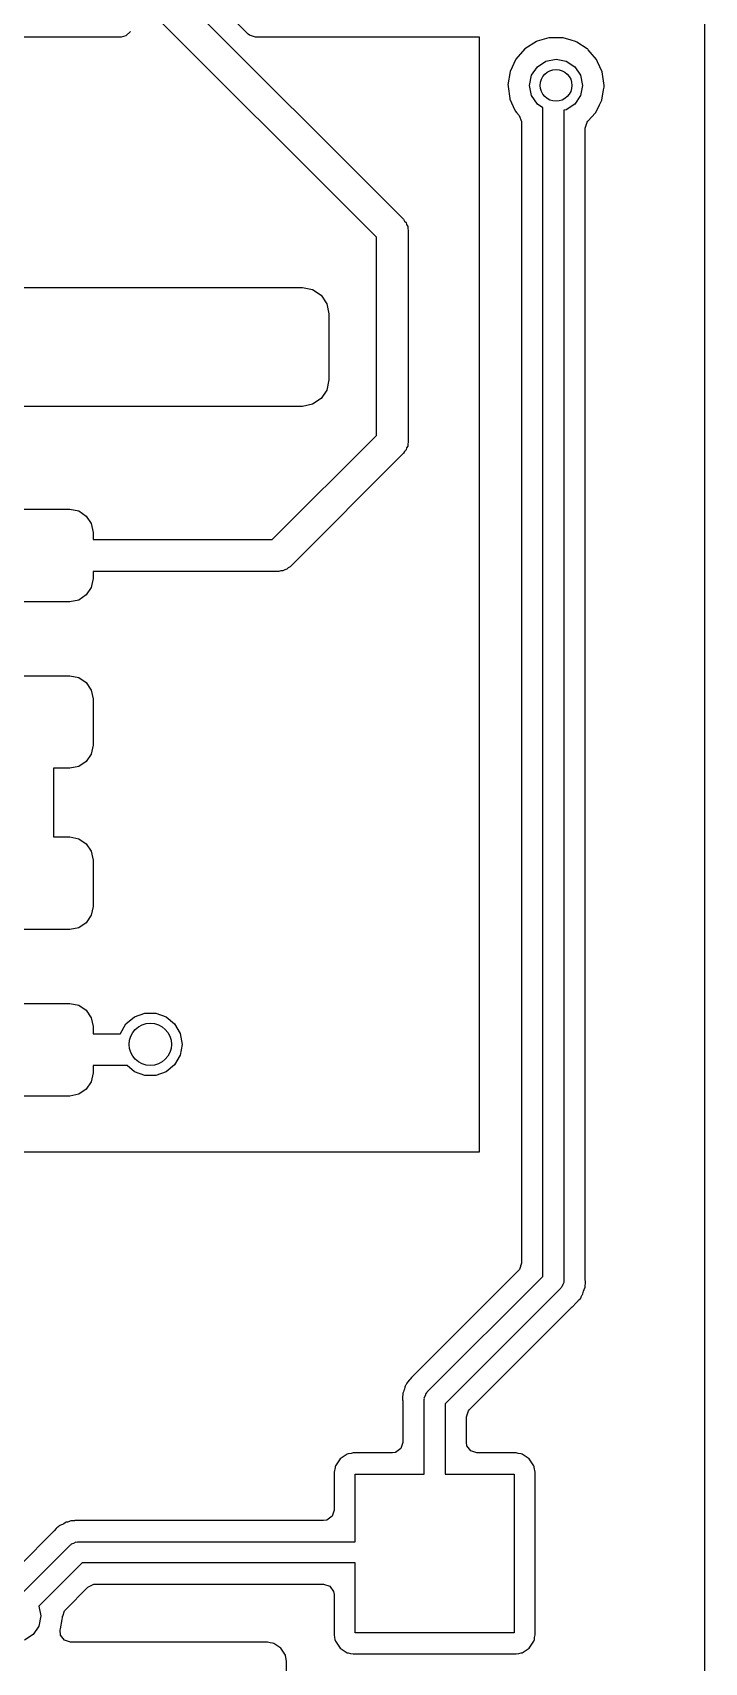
# Model space of a CAD drawing. Extents: x 0.04 to 2.01, y 0.04 to 5.04.
# Drawn here: x 1.76 to 2.01, y 2.589 to 3.196 of the extents above; entities that cross this region are included whole.
import ezdxf

# ---------------------------------------------------------------- set-up
doc = ezdxf.new("R2010")
doc.units = 0
doc.header["$MEASUREMENT"] = 0
doc.layers.add('BLACK', color=7, linetype='CONTINUOUS')

msp = doc.modelspace()

# ---------------------------------------------------------------- linework, layer by layer
at = {"layer": 'BLACK', "linetype": 'CONTINUOUS'}
for p, q in [((2.00982, 3.86016), (2.00982, 0.047923)), ((1.80906, 3.21504), (1.89788, 3.12622)), ((1.84007, 3.1952), (1.82491, 3.21035)), ((1.8878, 3.1196), (1.79897, 3.20842)), ((1.79277, 3.19406), (1.56862, 3.19406)), ((1.79454, 3.19448), (1.79277, 3.19406)), ((1.79624, 3.19618), (1.79454, 3.19448)), ((1.84053, 3.1948), (1.84007, 3.1952)), ((1.84282, 3.19406), (1.84053, 3.1948)), ((1.92612, 3.19406), (1.84282, 3.19406)), ((1.92612, 2.77906), (1.92612, 3.19406)), ((1.94731, 3.19241), (1.94301, 3.1897)), ((1.94757, 3.19249), (1.94731, 3.19241)), ((1.95192, 3.19373), (1.94757, 3.19249)), ((1.94757, 3.19249), (1.94757, 3.19249)), ((1.95219, 3.19381), (1.95192, 3.19373)), ((1.95192, 3.19373), (1.95192, 3.19373)), ((1.95247, 3.19381), (1.95219, 3.19381)), ((1.95425, 3.1938), (1.95247, 3.19381)), ((1.95727, 3.19378), (1.95425, 3.1938)), ((1.96019, 3.1929), (1.95727, 3.19378)), ((1.96187, 3.1924), (1.96019, 3.1929)), ((1.96214, 3.19232), (1.96187, 3.1924)), ((1.96187, 3.1924), (1.96187, 3.1924)), ((1.96237, 3.19217), (1.96214, 3.19232)), ((1.96617, 3.18971), (1.96237, 3.19217)), ((1.93965, 3.18589), (1.93749, 3.18129)), ((1.94301, 3.1897), (1.93965, 3.18589)), ((1.95086, 3.18515), (1.95462, 3.1859)), ((1.95462, 3.1859), (1.95839, 3.18515)), ((1.9664, 3.18956), (1.96617, 3.18971)), ((1.96617, 3.18971), (1.96617, 3.18971)), ((1.96658, 3.18935), (1.9664, 3.18956)), ((1.96732, 3.18849), (1.96658, 3.18935)), ((1.96658, 3.18935), (1.96658, 3.18935)), ((1.96972, 3.18571), (1.96732, 3.18849)), ((1.96983, 3.18546), (1.96972, 3.18571)), ((1.93749, 3.18129), (1.9367, 3.17627)), ((1.94478, 3.17606), (1.94553, 3.17982)), ((1.94553, 3.17982), (1.94766, 3.18301)), ((1.94766, 3.18301), (1.95086, 3.18515)), ((1.95839, 3.18515), (1.96158, 3.18301)), ((1.96158, 3.18301), (1.96372, 3.17982)), ((1.96372, 3.17982), (1.96446, 3.17606)), ((1.9701, 3.18488), (1.96983, 3.18546)), ((1.96983, 3.18546), (1.96983, 3.18546)), ((1.97182, 3.18108), (1.9701, 3.18488)), ((1.97254, 3.17606), (1.97182, 3.18108)), ((1.9367, 3.17627), (1.93674, 3.176)), ((1.93674, 3.176), (1.93674, 3.176)), ((1.93674, 3.176), (1.93679, 3.17562)), ((1.93679, 3.17562), (1.93736, 3.17124)), ((1.94553, 3.17229), (1.94478, 3.17606)), ((1.96446, 3.17606), (1.96372, 3.17229)), ((1.97169, 3.17061), (1.97233, 3.1744)), ((1.97233, 3.1744), (1.97251, 3.17547)), ((1.97251, 3.17547), (1.97254, 3.17562)), ((1.97251, 3.17547), (1.97251, 3.17547)), ((1.97254, 3.17562), (1.97254, 3.17606)), ((1.93736, 3.17124), (1.93748, 3.17098)), ((1.93748, 3.17098), (1.93748, 3.17098)), ((1.93748, 3.17098), (1.9393, 3.16684)), ((1.94766, 3.1691), (1.94553, 3.17229)), ((1.94969, 3.16774), (1.94766, 3.1691)), ((1.94969, 2.73269), (1.94969, 3.16774)), ((1.96158, 3.1691), (1.95839, 3.16696)), ((1.96372, 3.17229), (1.96158, 3.1691)), ((1.96948, 3.16604), (1.97083, 3.16883)), ((1.97083, 3.16883), (1.97157, 3.17036)), ((1.97157, 3.17036), (1.97169, 3.17061)), ((1.97157, 3.17036), (1.97157, 3.17036)), ((1.9393, 3.16684), (1.93941, 3.16659)), ((1.93941, 3.16659), (1.93987, 3.16604)), ((1.93987, 3.16604), (1.94088, 3.16484)), ((1.94088, 3.16484), (1.94178, 3.16261)), ((1.94178, 3.16261), (1.94179, 3.16233)), ((1.94179, 3.16233), (1.94179, 2.73757)), ((1.95839, 3.16696), (1.95756, 3.1668)), ((1.95756, 3.1668), (1.95756, 2.73106)), ((1.96545, 3.16009), (1.9662, 3.16238)), ((1.9662, 3.16238), (1.96646, 3.1627)), ((1.96646, 3.1627), (1.96929, 3.16583)), ((1.96929, 3.16583), (1.96948, 3.16604)), ((1.96929, 3.16583), (1.96929, 3.16583)), ((1.96545, 2.73213), (1.96545, 3.16009)), ((1.89788, 3.12622), (1.89827, 3.12555)), ((1.89827, 3.12555), (1.89882, 3.125)), ((1.89882, 3.125), (1.89902, 3.12425)), ((1.8878, 3.04575), (1.8878, 3.1196)), ((1.89902, 3.12425), (1.89941, 3.12358)), ((1.89941, 3.12358), (1.89941, 3.1228)), ((1.89941, 3.1228), (1.89961, 3.12205)), ((1.89961, 3.12205), (1.89961, 3.04331)), ((1.74606, 3.10089), (1.86024, 3.10089)), ((1.86024, 3.10089), (1.864, 3.10014)), ((1.864, 3.10014), (1.8672, 3.098)), ((1.8672, 3.098), (1.86933, 3.09481)), ((1.86933, 3.09481), (1.87008, 3.09104)), ((1.87008, 3.09104), (1.87008, 3.06644)), ((1.87008, 3.06644), (1.86933, 3.06267)), ((1.8672, 3.05948), (1.864, 3.05734)), ((1.86933, 3.06267), (1.8672, 3.05948)), ((1.86024, 3.05659), (1.74606, 3.05659)), ((1.864, 3.05734), (1.86024, 3.05659)), ((1.84901, 3.00697), (1.8878, 3.04575)), ((1.89882, 3.04035), (1.89827, 3.0398)), ((1.89902, 3.04111), (1.89882, 3.04035)), ((1.89941, 3.04178), (1.89902, 3.04111)), ((1.89961, 3.04331), (1.89941, 3.04256)), ((1.89941, 3.04256), (1.89941, 3.04178)), ((1.89788, 3.03913), (1.85563, 2.99689)), ((1.89827, 3.0398), (1.89788, 3.03913)), ((1.75353, 3.01829), (1.77371, 3.01829)), ((1.77371, 3.01829), (1.77701, 3.01763)), ((1.77701, 3.01763), (1.7798, 3.01576)), ((1.7798, 3.01576), (1.78167, 3.01297)), ((1.78167, 3.01297), (1.78232, 3.00968)), ((1.78232, 3.00968), (1.78232, 3.00697)), ((1.78232, 3.00697), (1.84901, 3.00697)), ((1.78232, 2.99245), (1.78167, 2.98916)), ((1.85146, 2.99516), (1.78232, 2.99516)), ((1.78232, 2.99516), (1.78232, 2.99245)), ((1.85221, 2.99536), (1.85146, 2.99516)), ((1.85299, 2.99536), (1.85221, 2.99536)), ((1.85366, 2.99575), (1.85299, 2.99536)), ((1.85441, 2.99595), (1.85366, 2.99575)), ((1.85496, 2.9965), (1.85441, 2.99595)), ((1.85563, 2.99689), (1.85496, 2.9965)), ((1.7798, 2.98636), (1.77701, 2.98449)), ((1.78167, 2.98916), (1.7798, 2.98636)), ((1.77371, 2.98384), (1.75353, 2.98384)), ((1.77701, 2.98449), (1.77371, 2.98384)), ((1.75353, 2.95628), (1.77371, 2.95628)), ((1.77371, 2.95628), (1.77701, 2.95562)), ((1.77701, 2.95562), (1.7798, 2.95376)), ((1.7798, 2.95376), (1.78167, 2.95096)), ((1.78167, 2.95096), (1.78232, 2.94767)), ((1.78232, 2.94767), (1.78232, 2.93044)), ((1.78167, 2.92715), (1.7798, 2.92435)), ((1.78232, 2.93044), (1.78167, 2.92715)), ((1.77371, 2.92183), (1.76756, 2.92183)), ((1.76756, 2.92183), (1.76756, 2.89628)), ((1.77701, 2.92249), (1.77371, 2.92183)), ((1.7798, 2.92435), (1.77701, 2.92249)), ((1.76756, 2.89628), (1.77371, 2.89628)), ((1.77371, 2.89628), (1.77701, 2.89562)), ((1.77701, 2.89562), (1.7798, 2.89376)), ((1.7798, 2.89376), (1.78167, 2.89096)), ((1.78167, 2.89096), (1.78232, 2.88767)), ((1.78232, 2.88767), (1.78232, 2.87044)), ((1.78232, 2.87044), (1.78167, 2.86715)), ((1.7798, 2.86435), (1.77701, 2.86249)), ((1.78167, 2.86715), (1.7798, 2.86435)), ((1.77371, 2.86183), (1.75353, 2.86183)), ((1.77701, 2.86249), (1.77371, 2.86183)), ((1.75353, 2.83427), (1.77371, 2.83427)), ((1.77371, 2.83427), (1.77701, 2.83362)), ((1.77701, 2.83362), (1.7798, 2.83175)), ((1.7798, 2.83175), (1.78167, 2.82896)), ((1.78167, 2.82896), (1.78232, 2.82566)), ((1.79457, 2.82665), (1.79772, 2.82928)), ((1.79772, 2.82928), (1.80157, 2.83069)), ((1.80157, 2.83069), (1.80567, 2.83069)), ((1.80567, 2.83069), (1.80953, 2.82928)), ((1.80953, 2.82928), (1.81267, 2.82665)), ((1.78232, 2.82566), (1.78232, 2.82295)), ((1.78232, 2.82295), (1.7925, 2.82295)), ((1.7925, 2.82295), (1.79252, 2.82309)), ((1.79252, 2.82309), (1.79457, 2.82665)), ((1.81267, 2.82665), (1.81472, 2.82309)), ((1.81472, 2.82309), (1.81543, 2.81906)), ((1.81543, 2.81906), (1.81472, 2.81502)), ((1.79496, 2.81114), (1.78232, 2.81114)), ((1.78232, 2.81114), (1.78232, 2.80844)), ((1.79772, 2.80883), (1.79496, 2.81114)), ((1.81267, 2.81146), (1.80953, 2.80883)), ((1.81472, 2.81502), (1.81267, 2.81146)), ((1.78167, 2.80514), (1.7798, 2.80235)), ((1.78232, 2.80844), (1.78167, 2.80514)), ((1.80157, 2.80742), (1.79772, 2.80883)), ((1.80567, 2.80742), (1.80157, 2.80742)), ((1.80953, 2.80883), (1.80567, 2.80742)), ((1.77371, 2.79982), (1.75353, 2.79982)), ((1.77701, 2.80048), (1.77371, 2.79982)), ((1.7798, 2.80235), (1.77701, 2.80048)), ((1.63112, 2.77906), (1.92612, 2.77906)), ((1.94179, 2.73757), (1.94105, 2.73528)), ((1.94065, 2.73481), (1.90257, 2.69674)), ((1.90666, 2.68967), (1.94969, 2.73269)), ((1.94105, 2.73528), (1.94065, 2.73481)), ((1.95751, 2.73044), (1.95709, 2.72962)), ((1.95756, 2.73106), (1.95746, 2.73075)), ((1.95746, 2.73075), (1.95751, 2.73044)), ((1.96549, 2.73161), (1.96545, 2.73213)), ((1.96564, 2.73047), (1.96549, 2.73161)), ((1.96556, 2.73012), (1.96564, 2.73047)), ((1.95641, 2.72827), (1.91339, 2.68525)), ((1.95655, 2.72855), (1.95641, 2.72827)), ((1.95681, 2.72874), (1.95655, 2.72855)), ((1.95709, 2.72962), (1.95681, 2.72874)), ((1.963, 2.72377), (1.96355, 2.72436)), ((1.96355, 2.72436), (1.9638, 2.72462)), ((1.9638, 2.72462), (1.96393, 2.72496)), ((1.96393, 2.72496), (1.96396, 2.72504)), ((1.96396, 2.72504), (1.96437, 2.72581)), ((1.96437, 2.72581), (1.96442, 2.72588)), ((1.96442, 2.72588), (1.96463, 2.72618)), ((1.96442, 2.72588), (1.96442, 2.72588)), ((1.96463, 2.72618), (1.96487, 2.7272)), ((1.96487, 2.7272), (1.96504, 2.72774)), ((1.96504, 2.72774), (1.96543, 2.72872)), ((1.96543, 2.72872), (1.96545, 2.72897)), ((1.96545, 2.72921), (1.96556, 2.73011)), ((1.96545, 2.72897), (1.96545, 2.72921)), ((1.96556, 2.73011), (1.96556, 2.73012)), ((1.92242, 2.68312), (1.9605, 2.7212)), ((1.9605, 2.7212), (1.96062, 2.72131)), ((1.96062, 2.72131), (1.9608, 2.72139)), ((1.9608, 2.72139), (1.96212, 2.72282)), ((1.96212, 2.72282), (1.96222, 2.72293)), ((1.96222, 2.72293), (1.96277, 2.72347)), ((1.96277, 2.72347), (1.96287, 2.72361)), ((1.96287, 2.72361), (1.963, 2.72377)), ((1.90007, 2.69417), (1.89928, 2.69331)), ((1.9002, 2.69432), (1.90007, 2.69417)), ((1.90031, 2.69447), (1.9002, 2.69432)), ((1.90085, 2.69501), (1.90031, 2.69447)), ((1.90095, 2.69512), (1.90085, 2.69501)), ((1.90203, 2.69628), (1.90095, 2.69512)), ((1.90227, 2.69654), (1.90203, 2.69628)), ((1.90245, 2.69663), (1.90227, 2.69654)), ((1.90257, 2.69674), (1.90245, 2.69663)), ((1.89762, 2.68873), (1.89751, 2.68783)), ((1.89764, 2.68922), (1.89762, 2.68897)), ((1.89762, 2.68897), (1.89762, 2.68873)), ((1.89784, 2.68971), (1.89764, 2.68922)), ((1.89803, 2.69019), (1.89784, 2.68971)), ((1.8982, 2.69074), (1.89803, 2.69019)), ((1.89836, 2.69141), (1.8982, 2.69074)), ((1.89845, 2.69176), (1.89836, 2.69141)), ((1.89865, 2.69205), (1.89845, 2.69176)), ((1.8987, 2.69213), (1.89865, 2.69205)), ((1.89865, 2.69205), (1.89865, 2.69205)), ((1.89911, 2.69289), (1.8987, 2.69213)), ((1.89914, 2.69298), (1.89911, 2.69289)), ((1.89928, 2.69331), (1.89914, 2.69298)), ((1.89914, 2.69298), (1.89914, 2.69298)), ((1.90556, 2.6875), (1.90598, 2.68832)), ((1.90598, 2.68832), (1.90626, 2.6892)), ((1.90626, 2.6892), (1.90652, 2.68938)), ((1.90652, 2.68938), (1.90666, 2.68967)), ((1.89751, 2.68783), (1.89743, 2.68747)), ((1.89743, 2.68747), (1.89753, 2.68668)), ((1.89753, 2.68668), (1.89758, 2.68633)), ((1.89758, 2.68633), (1.89762, 2.68581)), ((1.89762, 2.68581), (1.89762, 2.67085)), ((1.90551, 2.68688), (1.90561, 2.68718)), ((1.90551, 2.65906), (1.90551, 2.68688)), ((1.90561, 2.68718), (1.90556, 2.6875)), ((1.91339, 2.68525), (1.91339, 2.65906)), ((1.92128, 2.68037), (1.92202, 2.68266)), ((1.92202, 2.68266), (1.92242, 2.68312)), ((1.92128, 2.67085), (1.92128, 2.68037)), ((1.89762, 2.67085), (1.89687, 2.66856)), ((1.92147, 2.66964), (1.92128, 2.67085)), ((1.87423, 2.66475), (1.87249, 2.66214)), ((1.87684, 2.66649), (1.87423, 2.66475)), ((1.87722, 2.66657), (1.87684, 2.66649)), ((1.87837, 2.66679), (1.87722, 2.66657)), ((1.87722, 2.66657), (1.87722, 2.66657)), ((1.87914, 2.66695), (1.87837, 2.66679)), ((1.89372, 2.66695), (1.87914, 2.66695)), ((1.89492, 2.66714), (1.89372, 2.66695)), ((1.89687, 2.66856), (1.89492, 2.66714)), ((1.92289, 2.66769), (1.92147, 2.66964)), ((1.92518, 2.66695), (1.92289, 2.66769)), ((1.93975, 2.66695), (1.92518, 2.66695)), ((1.94053, 2.66679), (1.93975, 2.66695)), ((1.94168, 2.66657), (1.94053, 2.66679)), ((1.94206, 2.66649), (1.94168, 2.66657)), ((1.94168, 2.66657), (1.94168, 2.66657)), ((1.94467, 2.66475), (1.94206, 2.66649)), ((1.94641, 2.66214), (1.94467, 2.66475)), ((1.87237, 2.66153), (1.87203, 2.65983)), ((1.87203, 2.65983), (1.87203, 2.64565)), ((1.87241, 2.66176), (1.87237, 2.66153)), ((1.87249, 2.66214), (1.87241, 2.66176)), ((1.87241, 2.66176), (1.87241, 2.66176)), ((1.87992, 2.63386), (1.87992, 2.65906)), ((1.87992, 2.65906), (1.90551, 2.65906)), ((1.91339, 2.65906), (1.93898, 2.65906)), ((1.93898, 2.65906), (1.93898, 2.6)), ((1.94649, 2.66176), (1.94641, 2.66214)), ((1.94653, 2.66153), (1.94649, 2.66176)), ((1.94649, 2.66176), (1.94649, 2.66176)), ((1.94687, 2.65983), (1.94653, 2.66153)), ((1.94687, 2.59922), (1.94687, 2.65983)), ((1.87203, 2.64565), (1.87128, 2.64336)), ((1.7696, 2.63959), (1.76889, 2.63903)), ((1.76977, 2.63976), (1.7696, 2.63959)), ((1.76997, 2.63992), (1.76977, 2.63976)), ((1.77022, 2.64003), (1.76997, 2.63992)), ((1.77093, 2.64034), (1.77022, 2.64003)), ((1.77022, 2.64003), (1.77022, 2.64003)), ((1.77144, 2.6406), (1.77093, 2.64034)), ((1.77189, 2.64088), (1.77144, 2.6406)), ((1.77233, 2.64115), (1.77189, 2.64088)), ((1.77268, 2.64122), (1.77233, 2.64115)), ((1.77277, 2.64123), (1.77268, 2.64122)), ((1.77268, 2.64122), (1.77268, 2.64122)), ((1.7736, 2.64148), (1.77277, 2.64123)), ((1.77368, 2.64152), (1.7736, 2.64148)), ((1.77402, 2.64166), (1.77368, 2.64152)), ((1.77368, 2.64152), (1.77368, 2.64152)), ((1.77437, 2.64168), (1.77402, 2.64166)), ((1.77443, 2.64168), (1.77437, 2.64168)), ((1.77518, 2.64171), (1.77443, 2.64168)), ((1.77539, 2.64172), (1.77518, 2.64171)), ((1.77556, 2.64175), (1.77539, 2.64172)), ((1.77633, 2.64175), (1.77556, 2.64175)), ((1.77647, 2.64175), (1.77633, 2.64175)), ((1.77842, 2.64183), (1.77647, 2.64175)), ((1.77861, 2.64176), (1.77842, 2.64183)), ((1.77877, 2.64175), (1.77861, 2.64176)), ((1.86813, 2.64175), (1.77877, 2.64175)), ((1.86933, 2.64194), (1.86813, 2.64175)), ((1.87128, 2.64336), (1.86933, 2.64194)), ((1.76753, 2.63753), (1.75517, 2.62516)), ((1.76788, 2.63792), (1.76753, 2.63753)), ((1.76858, 2.63884), (1.76788, 2.63792)), ((1.76889, 2.63903), (1.76858, 2.63884)), ((1.77435, 2.63311), (1.77522, 2.63339)), ((1.77522, 2.63339), (1.77605, 2.63381)), ((1.77605, 2.63381), (1.77636, 2.63376)), ((1.77636, 2.63376), (1.77666, 2.63386)), ((1.77666, 2.63386), (1.87992, 2.63386)), ((1.75659, 2.61541), (1.77388, 2.63271)), ((1.77388, 2.63271), (1.77416, 2.63285)), ((1.77416, 2.63285), (1.77435, 2.63311)), ((1.77829, 2.62598), (1.76215, 2.60985)), ((1.87992, 2.62598), (1.77829, 2.62598)), ((1.87992, 2.6), (1.87992, 2.62598)), ((1.77207, 2.6086), (1.78042, 2.61695)), ((1.78042, 2.61695), (1.78257, 2.61804)), ((1.78257, 2.61804), (1.78318, 2.61809)), ((1.78318, 2.61809), (1.86813, 2.61809)), ((1.86813, 2.61809), (1.87042, 2.61735)), ((1.87042, 2.61735), (1.87184, 2.6154)), ((1.87184, 2.6154), (1.87203, 2.61419)), ((1.76215, 2.60985), (1.76286, 2.60628)), ((1.87203, 2.61419), (1.87203, 2.59922)), ((1.76286, 2.60628), (1.76211, 2.60251)), ((1.7702, 2.60146), (1.77079, 2.60499)), ((1.77079, 2.60499), (1.77091, 2.60569)), ((1.77091, 2.60569), (1.77093, 2.60584)), ((1.77091, 2.60569), (1.77091, 2.60569)), ((1.77093, 2.60599), (1.77095, 2.60614)), ((1.77093, 2.60584), (1.77093, 2.60599)), ((1.77095, 2.60614), (1.77102, 2.60614)), ((1.77102, 2.60614), (1.77171, 2.60818)), ((1.77171, 2.60818), (1.77207, 2.6086)), ((1.75998, 2.59932), (1.75679, 2.59719)), ((1.76211, 2.60251), (1.75998, 2.59932)), ((1.77012, 2.60102), (1.7702, 2.60146)), ((1.77026, 2.59917), (1.77012, 2.60102)), ((1.77167, 2.59722), (1.77026, 2.59917)), ((1.77397, 2.59648), (1.77167, 2.59722)), ((1.87203, 2.59922), (1.87223, 2.59819)), ((1.87223, 2.59819), (1.87236, 2.59754)), ((1.87236, 2.59754), (1.87249, 2.59692)), ((1.93898, 2.6), (1.87992, 2.6)), ((1.94641, 2.59692), (1.94654, 2.59754)), ((1.94654, 2.59754), (1.94666, 2.59819)), ((1.94666, 2.59819), (1.94687, 2.59922)), ((1.84723, 2.59648), (1.77397, 2.59648)), ((1.84827, 2.59627), (1.84723, 2.59648)), ((1.84916, 2.59609), (1.84827, 2.59627)), ((1.84954, 2.59602), (1.84916, 2.59609)), ((1.84916, 2.59609), (1.84916, 2.59609)), ((1.85215, 2.59427), (1.84954, 2.59602)), ((1.85389, 2.59166), (1.85215, 2.59427)), ((1.85435, 2.58936), (1.85389, 2.59166)), ((1.87249, 2.59692), (1.87423, 2.59431)), ((1.87423, 2.59431), (1.87684, 2.59256)), ((1.87684, 2.59256), (1.87722, 2.59249)), ((1.87722, 2.59249), (1.87722, 2.59249)), ((1.87722, 2.59249), (1.87811, 2.59231)), ((1.87811, 2.59231), (1.87914, 2.59211)), ((1.87914, 2.59211), (1.93975, 2.59211)), ((1.93975, 2.59211), (1.94079, 2.59231)), ((1.94079, 2.59231), (1.94168, 2.59249)), ((1.94168, 2.59249), (1.94206, 2.59256)), ((1.94168, 2.59249), (1.94168, 2.59249)), ((1.94206, 2.59256), (1.94467, 2.59431)), ((1.94467, 2.59431), (1.94641, 2.59692)), ((1.85435, 2.54526), (1.85435, 2.58936))]:
    msp.add_line(p, q, dxfattribs=at)
at = {"layer": 'BLACK'}
for centre, radius in [((1.95462, 3.17606), 0.005906), ((1.80362, 2.81906), 0.007874)]:
    msp.add_circle(centre, radius, dxfattribs=at)

doc.saveas('drawing.dxf')
